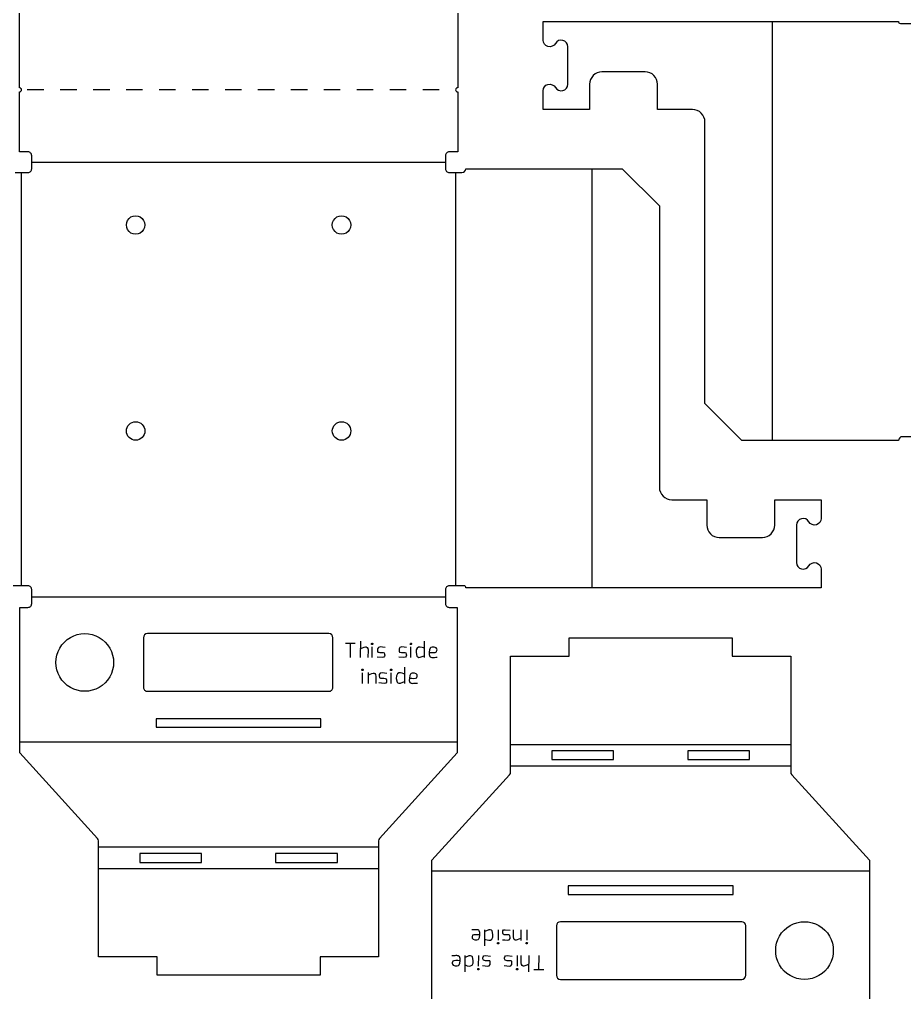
# Model space of a CAD drawing. Extents: x 0 to 841, y 0 to 662.
# Drawn here: x 330.8 to 545.8, y 255.7 to 491.9 of the extents above; entities that cross this region are included whole.
import ezdxf

# ---------------------------------------------------------------- set-up
doc = ezdxf.new("R2010")
doc.units = 0
doc.layers.get('0').update_dxf_attribs({"linetype": 'CONTINUOUS'})

msp = doc.modelspace()

# ---------------------------------------------------------------- linework, layer by layer
at = {"color": 5}
for points in [[(330.853723, 475.339854), (330.853723, 555.319253), (347.803721, 573.981977), (349.853712, 573.981977), (349.853712, 569.356982)], [(418.253698, 569.356982), (418.253698, 573.981977), (420.303689, 573.981977), (437.253686, 555.319253), (437.253686, 475.339854)], [(457.984314, 486.899722), (457.984314, 491.445874), (544.246342, 491.445874)], [(544.746352, 490.945872), (548.309389, 490.945872)], [(463.984322, 476.199724), (463.984322, 485.292027)], [(482.783307, 479.195875), (472.28332, 479.195875)], [(469.283316, 476.195877), (469.283316, 470.045879), (457.984314, 470.045879), (457.984314, 474.592028)], [(494.283312, 470.045879), (485.78331, 470.045879), (485.78331, 476.195877)], [(332.903715, 459.755159), (330.853723, 459.755159), (330.853723, 474.339862)], [(336.756602, 474.808809), (332.756606, 474.808809)], [(344.756595, 474.808809), (340.756599, 474.808809)], [(352.756614, 474.808809), (348.756591, 474.808809)], [(360.756606, 474.808809), (356.75661, 474.808809)], [(368.756599, 474.808809), (364.756603, 474.808809)], [(376.756591, 474.808809), (372.756595, 474.808809)], [(384.756584, 474.808809), (380.756587, 474.808809)], [(392.756576, 474.808809), (388.75658, 474.808809)], [(400.756595, 474.808809), (396.756599, 474.808809)], [(408.756587, 474.808809), (404.756591, 474.808809)], [(416.75658, 474.808809), (412.756584, 474.808809)], [(424.756572, 474.808809), (420.756576, 474.808809)], [(432.756565, 474.808809), (428.756569, 474.808809)], [(437.253686, 474.339862), (437.253686, 459.755159), (435.203695, 459.755159)], [(544.321352, 389.695893), (506.283301, 389.695893), (497.283316, 398.695904), (497.283316, 467.045878)], [(333.828724, 455.66711), (333.828724, 458.83015)], [(434.278686, 458.83015), (434.278686, 455.66711)], [(329.840661, 454.7421), (332.903715, 454.7421)], [(435.203695, 454.7421), (438.266749, 454.7421)], [(439.191732, 455.66711), (477.229783, 455.66711), (486.229768, 446.667099), (486.229768, 378.317124)], [(548.309389, 390.620902), (545.246335, 390.620902)], [(489.229772, 375.317123), (497.729774, 375.317123), (497.729774, 369.167126)], [(514.229768, 369.167126), (514.229768, 375.317123), (525.52877, 375.317123), (525.52877, 370.770974)], [(519.528762, 369.163279), (519.528762, 360.070976)], [(500.729778, 366.167128), (511.229764, 366.167128)], [(525.52877, 358.463281), (525.52877, 353.917129), (439.266742, 353.917129)], [(332.903715, 354.41713), (329.340678, 354.41713)], [(438.766732, 354.41713), (435.203695, 354.41713)], [(333.828724, 350.104079), (333.828724, 353.492132)], [(434.278686, 353.492132), (434.278686, 350.104079)], [(349.813654, 293.11272), (330.953736, 313.891026), (330.953736, 349.179078), (332.903715, 349.179078)], [(435.203695, 349.179078), (437.153674, 349.179078), (437.153674, 313.891026), (418.293756, 293.11272)], [(450.112459, 309.178851), (450.112459, 337.354944), (464.312458, 337.354944), (464.312458, 341.804941), (503.91245, 341.804941), (503.91245, 337.354944), (518.112448, 337.354944), (518.112448, 309.178851)], [(432.962463, 252.490802), (431.012485, 252.490802), (431.012485, 287.778854), (449.872403, 308.55716)], [(518.352505, 308.55716), (537.212423, 287.778854), (537.212423, 252.490802), (535.262444, 252.490802)], [(418.053699, 292.491029), (418.053699, 264.314949), (403.853701, 264.314949), (403.853701, 259.864949), (364.253709, 259.864949), (364.253709, 264.314949), (350.053711, 264.314949), (350.053711, 292.491029)]]:
    msp.add_lwpolyline(points, dxfattribs=at)
at = {"color": 4}
for points in [[(513.715048, 389.695893), (513.715048, 491.445908)], [(333.828698, 457.298636), (434.277733, 457.298636)], [(331.372307, 354.417157), (331.372307, 454.7421)], [(436.735712, 454.7421), (436.735712, 354.417157)], [(469.798036, 455.66711), (469.798036, 353.917095)], [(434.277733, 351.635593), (333.828698, 351.635593)], [(410.01177, 340.5048), (412.390004, 340.5048)], [(411.181228, 340.5048), (411.134503, 337.031457)], [(413.640186, 340.997653), (413.552027, 337.031457)], [(416.338141, 340.242439), (416.344491, 340.38796)], [(416.43056, 340.469748), (416.541024, 340.469748)], [(416.619605, 340.38796), (416.613255, 340.242439)], [(425.748389, 340.242439), (425.754739, 340.38796)], [(425.840782, 340.469748), (425.951272, 340.469748)], [(426.029853, 340.38796), (426.023503, 340.242439)], [(429.133573, 340.947731), (429.105951, 337.031457)], [(415.485204, 338.781937), (415.469329, 337.031457)], [(416.416749, 339.603005), (416.381692, 337.031457)], [(416.527213, 340.15959), (416.415691, 340.15959)], [(425.826997, 339.603005), (425.79194, 337.031457)], [(425.93746, 340.15959), (425.825912, 340.15959)], [(418.925607, 337.031457), (417.688178, 337.12599)], [(424.176341, 337.031457), (422.938912, 337.12599)], [(428.166918, 337.056949), (429.10058, 337.457394)], [(414.000125, 333.95447), (414.006475, 334.099988)], [(414.078706, 333.315036), (414.043649, 330.743487)], [(414.189196, 333.871618), (414.077674, 333.871618)], [(414.092517, 334.181776), (414.202981, 334.181776)], [(414.281589, 334.099988), (414.275239, 333.95447)], [(415.488221, 333.343714), (415.488221, 330.743487)], [(420.948928, 333.95447), (420.955278, 334.099988)], [(421.027509, 333.315036), (420.992452, 330.743487)], [(421.137999, 333.871618), (421.026477, 333.871618)], [(421.041321, 334.181776), (421.151784, 334.181776)], [(421.230392, 334.099988), (421.224042, 333.95447)], [(424.334086, 334.659759), (424.306463, 330.743487)], [(417.378853, 332.442983), (417.364037, 330.743487)], [(419.37688, 330.743487), (418.139424, 330.83802)], [(423.367457, 330.76898), (424.301119, 331.169422)], [(359.053722, 316.422559), (335.983173, 316.422638), (330.953657, 316.422664)], [(437.153753, 316.422479), (414.083204, 316.422532), (409.053688, 316.422559)], [(450.112671, 315.923449), (518.112422, 315.923449)], [(450.112671, 310.710365), (518.112422, 310.710365)], [(418.053488, 290.959515), (350.053737, 290.959515)], [(418.053488, 285.746431), (350.053737, 285.746431)], [(431.012405, 285.247401), (454.082955, 285.247348), (459.112471, 285.247321)], [(509.112437, 285.247321), (532.183013, 285.247242), (537.212502, 285.247242)], [(443.832073, 267.010126), (443.859696, 270.926382)], [(444.798702, 270.900902), (443.86504, 270.500456)], [(447.138649, 268.354844), (447.173707, 270.926382)], [(448.789279, 270.926382), (450.026735, 270.831846)], [(450.787306, 269.226911), (450.802122, 270.926382)], [(452.677938, 268.326163), (452.677938, 270.926382)], [(454.087453, 268.354844), (454.12251, 270.926382)], [(446.935767, 267.569878), (446.942117, 267.715399)], [(447.124838, 267.488096), (447.014375, 267.488096)], [(447.028159, 267.798267), (447.139681, 267.798267)], [(447.217231, 267.715399), (447.210881, 267.569878)], [(453.88457, 267.569878), (453.89092, 267.715399)], [(454.073641, 267.488096), (453.963178, 267.488096)], [(453.976963, 267.798267), (454.088484, 267.798267)], [(454.166034, 267.715399), (454.159684, 267.569878)], [(439.032586, 260.722146), (439.060208, 264.638428)], [(439.999241, 264.612922), (439.065579, 264.212476)], [(442.339162, 262.066864), (442.374219, 264.638428)], [(443.989818, 264.638428), (445.227247, 264.543893)], [(449.240552, 264.638428), (450.477981, 264.543893)], [(451.74941, 262.066864), (451.784467, 264.638428)], [(452.680954, 262.887945), (452.696829, 264.638428)], [(454.525973, 260.672219), (454.614132, 264.638428)], [(456.98493, 261.165085), (457.031656, 264.638428)], [(442.136306, 261.281925), (442.142656, 261.427446)], [(442.325377, 261.200142), (442.214887, 261.200142)], [(442.228698, 261.510287), (442.340247, 261.510287)], [(442.41777, 261.427446), (442.41142, 261.281925)], [(451.546554, 261.281925), (451.552904, 261.427446)], [(451.735598, 261.200142), (451.625135, 261.200142)], [(451.638946, 261.510287), (451.750468, 261.510287)], [(451.828017, 261.427446), (451.821667, 261.281925)], [(458.154388, 261.165085), (455.776155, 261.165085)]]:
    msp.add_lwpolyline(points, dxfattribs=at)
at = {"color": 5}
msp.add_lwpolyline([(437.253686, 474.339862)], close=True, dxfattribs=at)
at = {"color": 1}
for points in [[(359.053722, 439.767111)], [(409.053688, 439.767111)], [(359.053722, 389.767121)], [(409.053688, 389.767121)], [(346.703716, 328.804078)], [(364.053711, 322.154093), (364.053711, 320.104076), (404.053699, 320.104076), (404.053699, 322.154093)], [(460.112463, 314.391882), (460.112463, 312.241905), (475.112456, 312.241905), (475.112456, 314.391882)], [(493.112452, 314.391882), (493.112452, 312.241905), (508.112444, 312.241905), (508.112444, 314.391882)], [(375.053707, 287.277998), (375.053707, 289.428001), (360.053714, 289.428001), (360.053714, 287.277998)], [(408.053696, 287.277998), (408.053696, 289.428001), (393.053703, 289.428001), (393.053703, 287.277998)], [(504.112448, 279.515786), (504.112448, 281.565804), (464.11246, 281.565804), (464.11246, 279.515786)], [(521.462443, 272.865803)]]:
    msp.add_lwpolyline(points, close=True, dxfattribs=at)
for points in [[(405.953698, 342.804079), (361.953713, 342.804079)], [(360.953721, 341.804081), (360.953721, 329.804085)], [(406.953691, 329.804085), (406.953691, 341.804081)], [(361.953713, 328.804076), (405.953698, 328.804076)], [(409.053688, 316.422559), (359.053722, 316.422559)], [(459.112471, 285.247321), (509.112437, 285.247321)], [(461.212468, 271.865811), (461.212468, 259.865796)], [(506.212446, 272.865804), (462.212461, 272.865804)], [(507.212438, 259.865796), (507.212438, 271.865811)], [(462.212461, 258.865804), (506.212446, 258.865804)]]:
    msp.add_lwpolyline(points, dxfattribs=at)
at = {"color": 4}
for points in [[(416.430534, 340.469748)], [(425.840755, 340.469748)], [(414.092517, 334.181776)], [(421.041321, 334.181776)], [(447.124838, 267.488096)], [(454.073641, 267.488096)], [(442.325404, 261.200142)], [(451.735625, 261.200142)]]:
    msp.add_lwpolyline(points, close=True, dxfattribs=at)
at = {"color": 5}
for points in [[(544.246342, 491.445874), (544.246342, 491.313264), (544.299022, 491.186085), (544.392792, 491.092316)], [(544.392792, 491.092316), (544.486562, 490.998547), (544.613742, 490.94587), (544.746352, 490.945872)], [(459.175164, 485.347787), (458.472749, 485.536), (457.98432, 486.172528), (457.984314, 486.899722)], [(462.791985, 486.845936), (462.088679, 487.034385), (461.346484, 486.726948), (460.98244, 486.096373)], [(463.984322, 485.292027), (463.984335, 486.020143), (463.495292, 486.657487), (462.791985, 486.845936)], [(460.98244, 486.096373), (460.618836, 485.466609), (459.877579, 485.159575), (459.175164, 485.347787)], [(470.161997, 478.317197), (469.599387, 477.754589), (469.283316, 476.991526), (469.283316, 476.195877)], [(472.28332, 479.195875), (471.48767, 479.195876), (470.724607, 478.879806), (470.161997, 478.317197)], [(484.904629, 478.317197), (484.342019, 478.879806), (483.578957, 479.195876), (482.783307, 479.195875)], [(485.78331, 476.195877), (485.78331, 476.991526), (485.467239, 477.754589), (484.904629, 478.317197)], [(331.351799, 474.839858), (331.351799, 475.115249), (331.129112, 475.338794), (330.853723, 475.339854)], [(330.853723, 474.339862), (331.129112, 474.340922), (331.351799, 474.564467), (331.351799, 474.839858)], [(437.253686, 475.339854), (436.978297, 475.338794), (436.755611, 475.115249), (436.755611, 474.839858)], [(436.755611, 474.839858), (436.755611, 474.564467), (436.978297, 474.340922), (437.253686, 474.339862)], [(457.984314, 474.592028), (457.98432, 475.319222), (458.472749, 475.955751), (459.175164, 476.143963)], [(459.175164, 476.143963), (459.877579, 476.332176), (460.618836, 476.025142), (460.98244, 475.395377)], [(460.98244, 475.395377), (461.346484, 474.764803), (462.088679, 474.457366), (462.791985, 474.645815)], [(462.791985, 474.645815), (463.495292, 474.834264), (463.984335, 475.471608), (463.984322, 476.199724)], [(496.404636, 469.167201), (495.842026, 469.72981), (495.078963, 470.045881), (494.283312, 470.045879)], [(497.283316, 467.045878), (497.283317, 467.841529), (496.967246, 468.604591), (496.404636, 469.167201)], [(333.557798, 459.484233), (333.384324, 459.657707), (333.149043, 459.755162), (332.903715, 459.755159)], [(333.828724, 458.83015), (333.828727, 459.075478), (333.731271, 459.31076), (333.557798, 459.484233)], [(434.549612, 459.484233), (434.376138, 459.31076), (434.278683, 459.075478), (434.278686, 458.83015)], [(435.203695, 459.755159), (434.958367, 459.755162), (434.723085, 459.657707), (434.549612, 459.484233)], [(332.903715, 454.7421), (333.149043, 454.742098), (333.384324, 454.839553), (333.557798, 455.013027)], [(333.557798, 455.013027), (333.731271, 455.1865), (333.828727, 455.421781), (333.828724, 455.66711)], [(434.278686, 455.66711), (434.278683, 455.421781), (434.376138, 455.1865), (434.549612, 455.013027)], [(434.549612, 455.013027), (434.723085, 454.839553), (434.958367, 454.742098), (435.203695, 454.7421)], [(438.266749, 454.7421), (438.77761, 454.74211), (439.191738, 455.156249), (439.191732, 455.66711)], [(545.246335, 390.620902), (544.735474, 390.620893), (544.321346, 390.206753), (544.321352, 389.695893)], [(486.229768, 378.317124), (486.229768, 377.521474), (486.545839, 376.758411), (487.108449, 376.195802)], [(487.108449, 376.195802), (487.671059, 375.633192), (488.434122, 375.317122), (489.229772, 375.317123)], [(522.530645, 369.967625), (522.1666, 370.5982), (521.424405, 370.905637), (520.721099, 370.717188)], [(497.729774, 369.167126), (497.729774, 368.371476), (498.045845, 367.608414), (498.608455, 367.045805)], [(513.351087, 367.045805), (513.913697, 367.608414), (514.229768, 368.371476), (514.229768, 369.167126)], [(520.721099, 370.717188), (520.017793, 370.528739), (519.52875, 369.891395), (519.528762, 369.163279)], [(524.33792, 369.219039), (523.635505, 369.030827), (522.894248, 369.337861), (522.530645, 369.967625)], [(525.52877, 370.770974), (525.528764, 370.04378), (525.040335, 369.407252), (524.33792, 369.219039)], [(498.608455, 367.045805), (499.171065, 366.483196), (499.934128, 366.167126), (500.729778, 366.167128)], [(511.229764, 366.167128), (512.025414, 366.167126), (512.788477, 366.483196), (513.351087, 367.045805)], [(519.528762, 360.070976), (519.52875, 359.34286), (520.017793, 358.705516), (520.721099, 358.517067)], [(520.721099, 358.517067), (521.424405, 358.328618), (522.1666, 358.636055), (522.530645, 359.266629)], [(522.530645, 359.266629), (522.894248, 359.896394), (523.635505, 360.203428), (524.33792, 360.015216)], [(524.33792, 360.015216), (525.040335, 359.827003), (525.528764, 359.190474), (525.52877, 358.463281)], [(333.557794, 354.146208), (333.384321, 354.319679), (333.149041, 354.417133), (332.903715, 354.41713)], [(435.203695, 354.41713), (434.958369, 354.417133), (434.723089, 354.319679), (434.549616, 354.146208)], [(439.120292, 354.270687), (439.026522, 354.364455), (438.899342, 354.417133), (438.766732, 354.41713)], [(333.828724, 353.492132), (333.828724, 353.737458), (333.731267, 353.972737), (333.557794, 354.146208)], [(434.549616, 354.146208), (434.376143, 353.972737), (434.278686, 353.737458), (434.278686, 353.492132)], [(439.266742, 353.917129), (439.266742, 354.049739), (439.214063, 354.176918), (439.120292, 354.270687)], [(333.557795, 349.450001), (333.731268, 349.623473), (333.828725, 349.858752), (333.828724, 350.104079)], [(434.278686, 350.104079), (434.278685, 349.858752), (434.376141, 349.623473), (434.549615, 349.450001)], [(332.903715, 349.179078), (333.149042, 349.179075), (333.384322, 349.276529), (333.557795, 349.450001)], [(434.549615, 349.450001), (434.723088, 349.276529), (434.958368, 349.179075), (435.203695, 349.179078)], [(449.872403, 308.55716), (450.026886, 308.727365), (450.112464, 308.948992), (450.112459, 309.178851)], [(518.112448, 309.178851), (518.112444, 308.948992), (518.198021, 308.727365), (518.352505, 308.55716)], [(350.053711, 292.491029), (350.053715, 292.720888), (349.968138, 292.942514), (349.813654, 293.11272)], [(418.293756, 293.11272), (418.139272, 292.942514), (418.053695, 292.720888), (418.053699, 292.491029)]]:
    msp.add_open_spline(points, degree=3, dxfattribs=at)
at = {"color": 1}
for points in [[(357.105162, 443.142115), (357.507087, 443.838269), (358.249873, 444.267117), (359.053722, 444.267117)], [(359.053722, 444.267117), (359.857571, 444.267117), (360.600357, 443.838269), (361.002282, 443.142115)], [(407.105128, 443.142115), (407.507053, 443.838269), (408.249839, 444.267117), (409.053688, 444.267117)], [(409.053688, 444.267117), (409.857537, 444.267117), (410.600323, 443.838269), (411.002248, 443.142115)], [(357.105162, 440.892112), (356.703238, 441.588266), (356.703238, 442.445962), (357.105162, 443.142115)], [(361.002282, 443.142115), (361.404206, 442.445962), (361.404206, 441.588266), (361.002282, 440.892112)], [(407.105128, 440.892112), (406.703204, 441.588266), (406.703204, 442.445962), (407.105128, 443.142115)], [(411.002248, 443.142115), (411.404172, 442.445962), (411.404172, 441.588266), (411.002248, 440.892112)], [(359.053722, 439.767111), (358.249873, 439.767111), (357.507087, 440.195959), (357.105162, 440.892112)], [(361.002282, 440.892112), (360.600357, 440.195959), (359.857571, 439.767111), (359.053722, 439.767111)], [(409.053688, 439.767111), (408.249839, 439.767111), (407.507053, 440.195959), (407.105128, 440.892112)], [(411.002248, 440.892112), (410.600323, 440.195959), (409.857537, 439.767111), (409.053688, 439.767111)], [(356.805266, 392.01712), (356.805266, 393.259158), (357.811684, 394.266267), (359.053722, 394.267119)], [(359.053722, 394.267119), (360.295759, 394.266267), (361.302178, 393.259158), (361.302178, 392.01712)], [(406.805232, 392.01712), (406.805232, 393.259158), (407.81165, 394.266267), (409.053688, 394.267119)], [(409.053688, 394.267119), (410.295725, 394.266267), (411.302144, 393.259158), (411.302144, 392.01712)], [(359.053722, 389.767121), (357.811684, 389.767973), (356.805266, 390.775082), (356.805266, 392.01712)], [(361.302178, 392.01712), (361.302178, 390.775082), (360.295759, 389.767973), (359.053722, 389.767121)], [(409.053688, 389.767121), (407.81165, 389.767973), (406.805232, 390.775082), (406.805232, 392.01712)], [(411.302144, 392.01712), (411.302144, 390.775082), (410.295725, 389.767973), (409.053688, 389.767121)], [(340.64154, 339.304077), (341.891969, 341.469884), (344.202858, 342.804076), (346.703716, 342.804076)], [(346.703716, 342.804076), (349.204575, 342.804074), (351.515463, 341.469882), (352.765892, 339.304075)], [(361.953713, 342.804079), (361.401432, 342.804075), (360.953722, 342.356362), (360.953721, 341.804081)], [(406.953691, 341.804081), (406.953689, 342.356362), (406.505979, 342.804075), (405.953698, 342.804079)], [(340.64154, 332.304079), (339.391111, 334.469886), (339.391111, 337.13827), (340.64154, 339.304077)], [(352.765892, 339.304075), (354.016322, 337.138268), (354.016322, 334.469884), (352.765892, 332.304077)], [(346.703716, 328.804076), (344.202858, 328.804079), (341.891969, 330.138272), (340.64154, 332.304079)], [(352.765892, 332.304077), (351.515463, 330.13827), (349.204575, 328.804078), (346.703716, 328.804078)], [(360.953721, 329.804085), (360.953719, 329.538868), (361.059073, 329.284513), (361.246608, 329.096975)], [(361.246608, 329.096975), (361.434143, 328.909437), (361.688497, 328.804078), (361.953713, 328.804076)], [(405.953698, 328.804076), (406.218915, 328.804078), (406.473268, 328.909437), (406.660803, 329.096975)], [(406.660803, 329.096975), (406.848338, 329.284513), (406.953693, 329.538868), (406.953691, 329.804085)], [(462.212461, 272.865804), (461.660182, 272.865799), (461.212472, 272.41809), (461.212468, 271.865811)], [(507.212438, 271.865811), (507.212434, 272.41809), (506.764724, 272.865799), (506.212446, 272.865804)], [(515.400266, 269.365804), (516.650696, 271.53161), (518.961584, 272.865803), (521.462443, 272.865803)], [(521.462443, 272.865804), (523.963301, 272.865802), (526.27419, 271.53161), (527.524619, 269.365803)], [(515.400266, 262.365805), (514.149837, 264.531612), (514.149837, 267.199997), (515.400266, 269.365804)], [(527.524619, 269.365803), (528.775048, 267.199996), (528.775048, 264.531611), (527.524619, 262.365804)], [(521.462443, 258.865805), (518.961584, 258.865806), (516.650696, 260.199998), (515.400266, 262.365805)], [(527.524619, 262.365804), (526.27419, 260.199997), (523.963301, 258.865805), (521.462443, 258.865805)], [(461.212468, 259.865796), (461.212472, 259.313517), (461.660182, 258.865808), (462.212461, 258.865804)], [(506.212446, 258.865804), (506.764724, 258.865808), (507.212434, 259.313517), (507.212438, 259.865796)]]:
    msp.add_open_spline(points, degree=3, dxfattribs=at)
at = {"color": 4}
for points in [[(416.415691, 340.15959), (416.371056, 340.15959), (416.336025, 340.196767), (416.338141, 340.242439)], [(416.344491, 340.38796), (416.347137, 340.433633), (416.38484, 340.469748), (416.430534, 340.469748)], [(416.613255, 340.242439), (416.610609, 340.196767), (416.571821, 340.15959), (416.527213, 340.15959)], [(416.541024, 340.469748), (416.586691, 340.469748), (416.621748, 340.433633), (416.619605, 340.38796)], [(425.825912, 340.15959), (425.781303, 340.15959), (425.746272, 340.196767), (425.748389, 340.242439)], [(425.754739, 340.38796), (425.757385, 340.433633), (425.795088, 340.469748), (425.840755, 340.469748)], [(426.023503, 340.242439), (426.020857, 340.196767), (425.982069, 340.15959), (425.93746, 340.15959)], [(425.951272, 340.469748), (425.996939, 340.469748), (426.031996, 340.433633), (426.029853, 340.38796)], [(413.607272, 339.102715), (413.607272, 339.102715), (414.664123, 339.542461), (414.851078, 339.576449)], [(414.851078, 339.576449), (415.040149, 339.609379), (415.510684, 339.509533), (415.485204, 338.781937)], [(417.757207, 339.154764), (417.752974, 338.92002), (417.741332, 338.713958), (417.795466, 338.480275)], [(419.605427, 339.454299), (418.831098, 339.521217), (417.870872, 339.783575), (417.757207, 339.154764)], [(417.795466, 338.480275), (417.860236, 338.204108), (418.192711, 338.273149), (418.634592, 338.266778)], [(418.634592, 338.266778), (418.910737, 338.262518), (419.489646, 338.332632), (419.52256, 337.846151)], [(419.52256, 337.846151), (419.543726, 337.556176), (419.626673, 336.978347), (418.925607, 337.031457)], [(423.007942, 339.154764), (423.003708, 338.92002), (422.992067, 338.713958), (423.0462, 338.480275)], [(424.856161, 339.454299), (424.081806, 339.521217), (423.121607, 339.783575), (423.007942, 339.154764)], [(423.0462, 338.480275), (423.11097, 338.204108), (423.443446, 338.273149), (423.885326, 338.266778)], [(423.885326, 338.266778), (424.161472, 338.262518), (424.74038, 338.332632), (424.773294, 337.846151)], [(424.773294, 337.846151), (424.794461, 337.556176), (424.877381, 336.978347), (424.176341, 337.031457)], [(427.770731, 339.54671), (427.230082, 339.370386), (426.907184, 338.619422), (427.354357, 337.330992)], [(429.117592, 339.292847), (429.139817, 339.33852), (428.141439, 339.666735), (427.770731, 339.54671)], [(430.561132, 339.272662), (430.401827, 338.986936), (430.107584, 337.701691), (430.472973, 337.270444)], [(430.301973, 338.274212), (430.301973, 338.274212), (431.381155, 338.210482), (431.820893, 338.260401)], [(431.56385, 339.486162), (431.294054, 339.521214), (430.727899, 339.573261), (430.561132, 339.272662)], [(432.228774, 338.747943), (432.228774, 338.747943), (432.338179, 339.387378), (431.56385, 339.486162)], [(431.820893, 338.260401), (432.045021, 338.285881), (432.228774, 338.32732), (432.228774, 338.747943)], [(427.354357, 337.330992), (427.367057, 337.297003), (427.573167, 336.942234), (428.166918, 337.056949)], [(430.472973, 337.270444), (430.631247, 337.084564), (430.831986, 337.033579), (431.161286, 337.031454)], [(431.161286, 337.031454), (431.435315, 337.029338), (431.79753, 337.062257), (432.295687, 337.077127)], [(414.077674, 333.871618), (414.033066, 333.871618), (413.998008, 333.908795), (414.000125, 333.95447)], [(414.006475, 334.099988), (414.009121, 334.145663), (414.04685, 334.181776), (414.092517, 334.181776)], [(414.275239, 333.95447), (414.272593, 333.908795), (414.233805, 333.871618), (414.189196, 333.871618)], [(414.202981, 334.181776), (414.248648, 334.181776), (414.283705, 334.145663), (414.281589, 334.099988)], [(415.499862, 332.77332), (415.499862, 332.77332), (416.505728, 333.208816), (416.732, 333.244932)], [(416.732, 333.244932), (417.012405, 333.289543), (417.387346, 333.220511), (417.378853, 332.442983)], [(420.056674, 333.166329), (419.282345, 333.233248), (418.322119, 333.495606), (418.208481, 332.866792)], [(421.026477, 333.871618), (420.981869, 333.871618), (420.946811, 333.908795), (420.948928, 333.95447)], [(420.955278, 334.099988), (420.957924, 334.145663), (420.995654, 334.181776), (421.041321, 334.181776)], [(421.224042, 333.95447), (421.221396, 333.908795), (421.182608, 333.871618), (421.137999, 333.871618)], [(421.151784, 334.181776), (421.197451, 334.181776), (421.232508, 334.145663), (421.230392, 334.099988)], [(422.97127, 333.25874), (422.430594, 333.082417), (422.107697, 332.331453), (422.554869, 331.043022)], [(424.318105, 333.004878), (424.34033, 333.05055), (423.341951, 333.378766), (422.97127, 333.25874)], [(426.764362, 333.198193), (426.494567, 333.233245), (425.928438, 333.285291), (425.761671, 332.984693)], [(427.429287, 332.459974), (427.429287, 332.459974), (427.538692, 333.099408), (426.764362, 333.198193)], [(418.208481, 332.866792), (418.204247, 332.632051), (418.192606, 332.425986), (418.246713, 332.192306)], [(418.246713, 332.192306), (418.311509, 331.916139), (418.643985, 331.985179), (419.085839, 331.978808)], [(419.085839, 331.978808), (419.362011, 331.974548), (419.940892, 332.044663), (419.973833, 331.558182)], [(419.973833, 331.558182), (419.995, 331.268206), (420.07792, 330.690378), (419.37688, 330.743487)], [(422.554869, 331.043022), (422.567569, 331.009034), (422.77368, 330.654262), (423.367457, 330.76898)], [(425.761671, 332.984693), (425.602339, 332.698964), (425.308123, 331.413722), (425.673512, 330.982475)], [(425.502485, 331.986243), (425.502485, 331.986243), (426.581668, 331.92251), (427.021432, 331.972432)], [(425.673512, 330.982475), (425.831759, 330.796592), (426.032525, 330.745609), (426.361799, 330.743485)], [(426.361799, 330.743485), (426.635854, 330.741368), (426.998042, 330.774288), (427.496226, 330.789157)], [(427.021432, 331.972432), (427.245534, 331.997938), (427.429287, 332.039348), (427.429287, 332.459974)], [(441.80436, 270.926329), (441.530304, 270.928975), (441.168116, 270.895531), (440.669933, 270.880662)], [(441.144727, 269.697393), (440.920625, 269.671993), (440.736872, 269.630479), (440.736872, 269.209845)], [(442.663673, 269.683634), (442.663673, 269.683634), (441.584491, 269.747372), (441.144727, 269.697393)], [(442.492647, 270.687357), (442.334399, 270.873227), (442.133634, 270.924212), (441.80436, 270.926329)], [(442.404488, 268.685123), (442.56382, 268.970847), (442.858036, 270.256113), (442.492647, 270.687357)], [(445.61129, 270.626847), (445.59859, 270.660846), (445.392479, 271.015626), (444.798702, 270.900902)], [(445.194889, 268.411147), (445.735564, 268.587466), (446.058462, 269.338432), (445.61129, 270.626847)], [(448.192326, 270.111703), (448.171159, 270.401687), (448.088239, 270.97951), (448.789279, 270.926382)], [(449.08032, 269.691069), (448.804148, 269.695302), (448.225266, 269.625214), (448.192326, 270.111703)], [(449.919446, 269.477577), (449.85465, 269.753749), (449.522174, 269.684693), (449.08032, 269.691069)], [(449.957678, 268.803075), (449.961912, 269.037839), (449.973553, 269.243897), (449.919446, 269.477577)], [(440.736872, 269.209845), (440.736872, 269.209845), (440.627467, 268.570427), (441.401796, 268.471631)], [(441.401796, 268.471631), (441.671592, 268.436574), (442.237721, 268.38453), (442.404488, 268.685123)], [(443.848054, 268.665015), (443.825829, 268.619322), (444.824207, 268.291106), (445.194889, 268.411147)], [(447.014375, 267.488096), (446.968708, 267.488096), (446.93365, 267.524211), (446.935767, 267.569878)], [(446.942117, 267.715399), (446.944763, 267.761093), (446.983551, 267.798267), (447.028159, 267.798267)], [(447.210881, 267.569878), (447.208235, 267.524211), (447.170505, 267.488096), (447.124838, 267.488096)], [(447.139681, 267.798267), (447.18429, 267.798267), (447.219347, 267.761093), (447.217231, 267.715399)], [(448.109485, 268.50354), (448.883814, 268.436627), (449.84404, 268.174266), (449.957678, 268.803075)], [(451.434159, 268.424959), (451.153753, 268.38035), (450.778812, 268.4493), (450.787306, 269.226911)], [(452.666297, 268.896552), (452.666297, 268.896552), (451.66043, 268.461074), (451.434159, 268.424959)], [(453.963178, 267.488096), (453.917511, 267.488096), (453.882453, 267.524211), (453.88457, 267.569878)], [(453.89092, 267.715399), (453.893566, 267.761093), (453.932354, 267.798267), (453.976963, 267.798267)], [(454.159684, 267.569878), (454.157038, 267.524211), (454.119308, 267.488096), (454.073641, 267.488096)], [(454.088484, 267.798267), (454.133093, 267.798267), (454.16815, 267.761093), (454.166034, 267.715399)], [(437.004872, 264.638402), (436.730843, 264.641048), (436.368629, 264.607604), (435.870472, 264.592735)], [(437.693186, 264.399404), (437.534912, 264.5853), (437.334173, 264.636285), (437.004872, 264.638402)], [(440.811802, 264.338894), (440.799102, 264.372866), (440.592992, 264.727646), (439.999241, 264.612922)], [(443.392865, 263.823723), (443.371698, 264.113707), (443.288778, 264.69153), (443.989818, 264.638428)], [(448.643599, 263.823723), (448.622432, 264.113707), (448.539486, 264.69153), (449.240552, 264.638428)], [(435.937385, 262.921918), (435.937385, 262.921918), (435.82798, 262.282473), (436.602309, 262.183678)], [(436.345266, 263.409439), (436.121138, 263.384039), (435.937385, 263.342526), (435.937385, 262.921918)], [(437.864186, 263.395681), (437.864186, 263.395681), (436.785004, 263.459392), (436.345266, 263.409439)], [(436.602309, 262.183678), (436.872104, 262.148647), (437.43826, 262.096577), (437.605027, 262.397196)], [(437.605027, 262.397196), (437.764332, 262.68292), (438.058575, 263.968159), (437.693186, 264.399404)], [(439.048566, 262.377035), (439.026341, 262.331368), (440.02472, 262.003152), (440.395428, 262.123167)], [(440.395428, 262.123167), (440.936077, 262.299486), (441.258974, 263.050452), (440.811802, 264.338894)], [(443.309997, 262.215586), (444.084353, 262.148673), (445.044552, 261.886313), (445.158217, 262.515121)], [(444.280833, 263.403115), (444.004687, 263.407349), (443.425779, 263.337261), (443.392865, 263.823723)], [(445.119959, 263.189597), (445.055189, 263.465769), (444.722713, 263.396739), (444.280833, 263.403115)], [(445.158217, 262.515121), (445.162451, 262.749859), (445.174092, 262.955917), (445.119959, 263.189597)], [(448.560732, 262.215586), (449.335061, 262.148673), (450.295287, 261.886313), (450.408952, 262.515121)], [(449.531567, 263.403115), (449.255421, 263.407349), (448.676513, 263.337261), (448.643599, 263.823723)], [(450.370693, 263.189597), (450.305923, 263.465769), (449.973447, 263.396739), (449.531567, 263.403115)], [(450.408952, 262.515121), (450.413185, 262.749859), (450.424826, 262.955917), (450.370693, 263.189597)], [(453.315081, 262.093428), (453.12601, 262.060514), (452.655475, 262.160341), (452.680954, 262.887945)], [(454.558887, 262.567165), (454.558887, 262.567165), (453.502036, 262.127427), (453.315081, 262.093428)], [(442.214887, 261.200142), (442.16922, 261.200142), (442.134163, 261.236258), (442.136306, 261.281925)], [(442.142656, 261.427446), (442.145302, 261.473113), (442.18409, 261.510287), (442.228698, 261.510287)], [(442.41142, 261.281925), (442.408774, 261.236258), (442.371071, 261.200142), (442.325404, 261.200142)], [(442.340247, 261.510287), (442.384856, 261.510287), (442.419886, 261.473113), (442.41777, 261.427446)], [(451.625135, 261.200142), (451.579468, 261.200142), (451.544411, 261.236258), (451.546554, 261.281925)], [(451.552904, 261.427446), (451.55555, 261.473113), (451.594337, 261.510287), (451.638946, 261.510287)], [(451.821667, 261.281925), (451.819022, 261.236258), (451.781318, 261.200142), (451.735625, 261.200142)], [(451.750468, 261.510287), (451.795103, 261.510287), (451.830134, 261.473113), (451.828017, 261.427446)]]:
    msp.add_open_spline(points, degree=3, dxfattribs=at)

doc.saveas('drawing.dxf')
